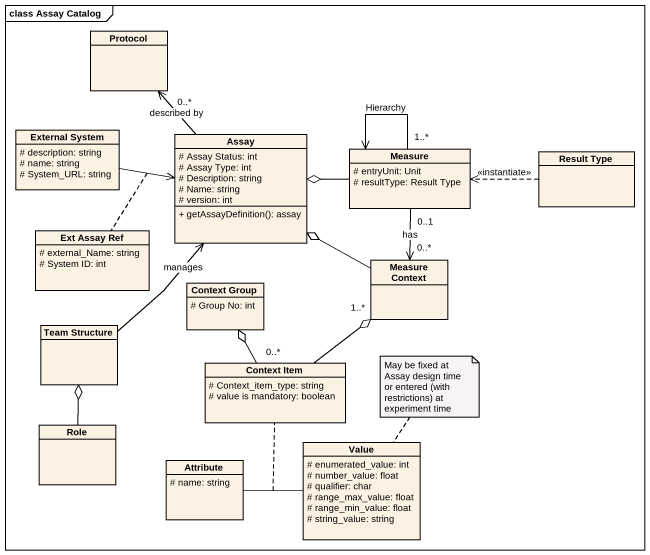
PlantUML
@startuml
mainframe class Assay Catalog
hide circle
hide empty members
skinparam classAttributeIconSize 0
class "Protocol" as Protocol_
class "External System" as External_System {
  # description: string
  # name: string
  # System_URL: string
}
class Assay {
  # Assay Status: int
  # Assay Type: int
  # Description: string
  # Name: string
  # version: int
  + getAssayDefinition(): assay
}
class Measure {
  # entryUnit: Unit
  # resultType: Result Type
}
class "Result Type" as Result_Type
class "Ext Assay Ref" as Ext_Assay_Ref {
  # external_Name: string
  # System ID: int
}
class "Context Group" as Context_Group {
  # Group No: int
}
class "Measure Context" as Measure_Context
class "Team Structure" as Team_Structure
class "Context Item" as Context_Item {
  # Context_item_type: string
  # value is mandatory: boolean
}
class Role
class Value {
  # enumerated_value: int
  # number_value: float
  # qualifier: char
  # range_max_value: float
  # range_min_value: float
  # string_value: string
}
class Attribute {
  # name: string
}
External_System -right-> Assay
(External_System, Assay) .. Ext_Assay_Ref
Assay -up-> "0..*" Protocol_ : described by
Measure -left-o Assay
Measure "1..*" --> Measure : Hierarchy
Measure "0..1" --> "0..*" Measure_Context : has
Result_Type .left.> Measure : <<instantiate>>
Measure_Context -left-o Assay
Team_Structure -up-> Assay : manages
Context_Item "0..*" -up-o Context_Group
Context_Item -up-o "1..*" Measure_Context
Role -up-o Team_Structure
Attribute -right- Value
(Attribute, Value) .. Context_Item
note top of Value : May be fixed at Assay design time or entered (with restrictions) at experiment time
@enduml
